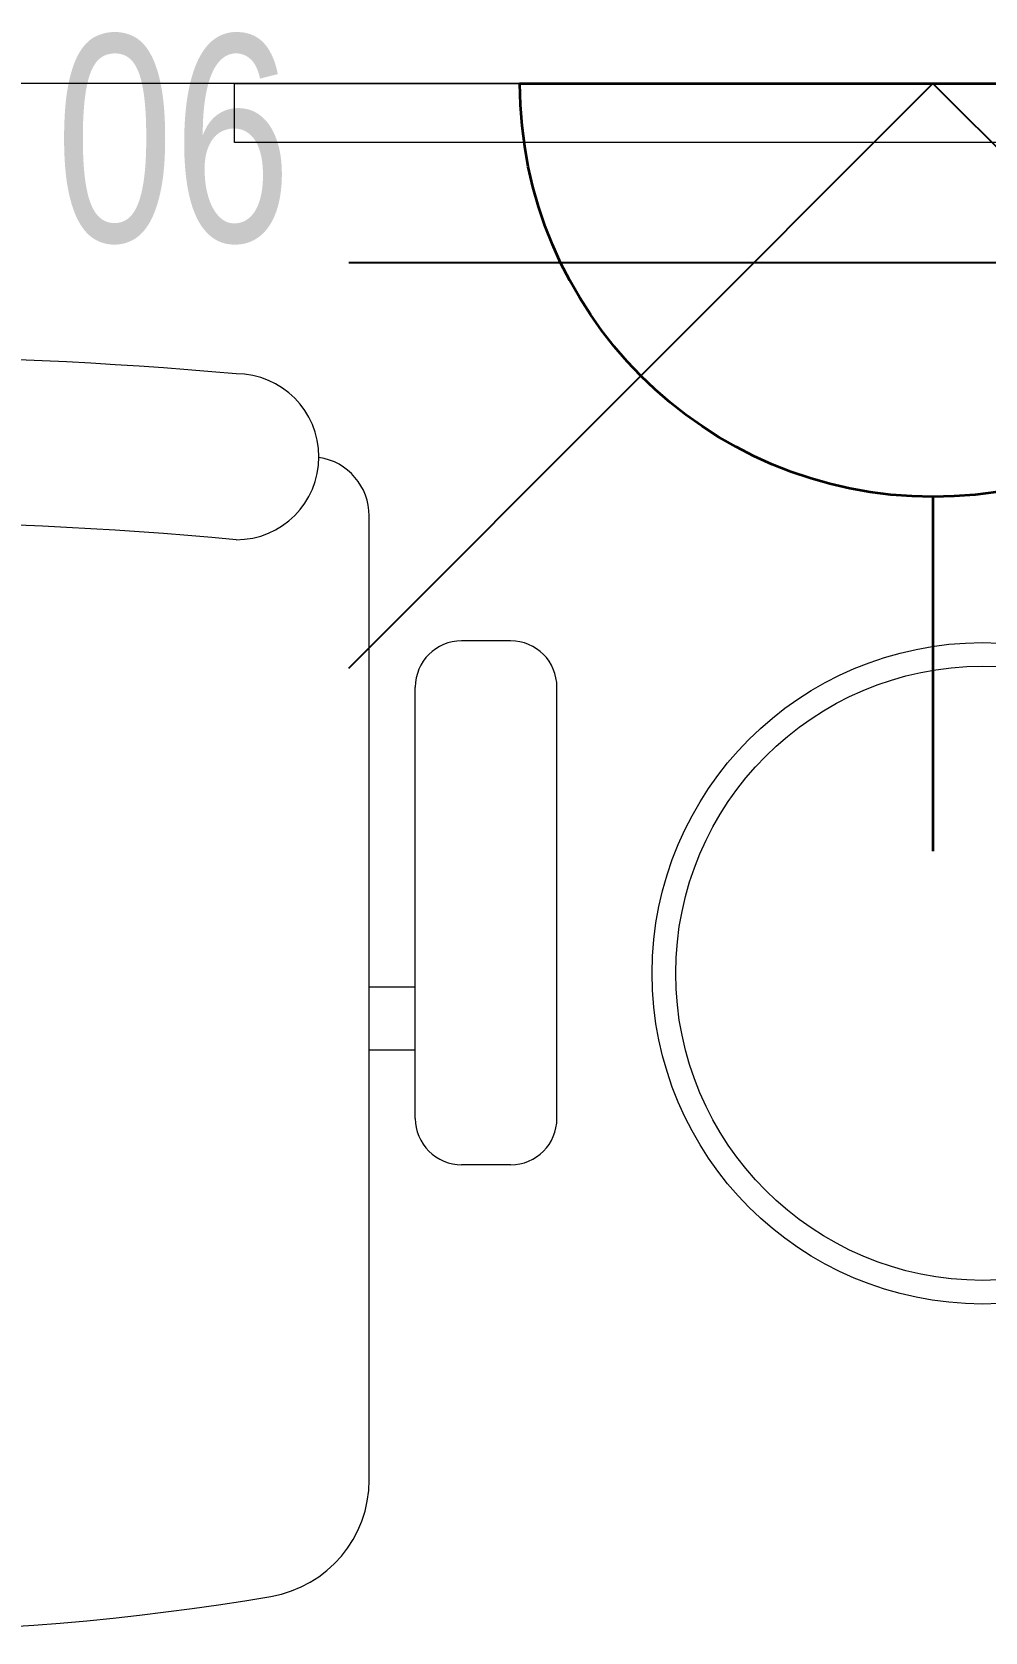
# Model space of a CAD drawing. Header units: inches. Extents: x -12418 to 57169, y -29325 to 19878.
# Drawn here: x 28712 to 29116, y -7103 to -6426 of the extents above; entities that cross this region are included whole.
import ezdxf
from ezdxf.enums import TextEntityAlignment as Align

# ---------------------------------------------------------------- set-up
doc = ezdxf.new("R2010")
doc.units = ezdxf.units.IN
doc.header["$LTSCALE"] = 25
doc.header["$MEASUREMENT"] = 0
doc.linetypes.add('DASHDOT', pattern=[25.4, 12.7, -6.35, 0, -6.35])
doc.layers.get('0').update_dxf_attribs({"color": 8})
doc.layers.get('Defpoints').update_dxf_attribs({"color": 8})
for name, color, linetype, lineweight in [('00-Ground Floor$0$72_EGR_EQP_TAG', 142, 'Continuous', 5), ('00-Ground Floor$0$LOADING', 253, 'Continuous', 5), ('00-Ground Floor$0$Walls', 251, 'Continuous', 5), ('E-LITE-CLNG-CNDT', 6, 'DASHDOT', 35), ('E-LITE-EXIT-NUMB', 6, 'Continuous', 25), ('E-POWR-WALL', 4, 'Continuous', 35)]:
    doc.layers.add(name, color=color, linetype=linetype, lineweight=lineweight)
doc.styles.add('00-Ground Floor$0$X3G_ENTITY_257CFD', font='swisscl.ttf', dxfattribs={"height": 200})
doc.styles.add('DC_Simplex', font='SIMPLEX.shx', dxfattribs={"width": 0.7})

# ---------------------------------------------------------------- blocks, each defined once
blk = doc.blocks.new('00-Ground Floor$0$WM00001-P')
at = {"layer": '00-Ground Floor$0$LOADING'}
for radius in [0.14, 0.13]:
    blk.add_circle((0, 0), radius, dxfattribs=at)
blk = doc.blocks.new('00-Ground Floor$0$GF21018-P')
at = {"color": 0}
for p, q in [((-0.2207, 0.47563), (-0.2207, 0.0675)), ((-0.2806, 0.34221), (-0.25983, 0.34221)), ((-0.30021, 0.32259), (-0.30021, 0.14)), ((-0.24021, 0.32259), (-0.24021, 0.14)), ((-0.24021, 0.29372), (-0.2207, 0.29372)), ((-0.24021, 0.26708), (-0.2207, 0.26708)), ((-0.2806, 0.12039), (-0.25983, 0.12039))]:
    blk.add_line(p, q, dxfattribs=at)
for centre, radius, start, end in [((-0.0001, -0.52948), 1.06948, 80.36712, 99.63288), ((-0.1707, 0.47563), 0.05, 99.63288, 180), ((-0.2806, 0.32259), 0.01962, 90, 180), ((-0.25983, 0.32259), 0.01962, 360, 90), ((-0.2806, 0.14), 0.01962, 180, 270), ((-0.25983, 0.14), 0.01962, 270, 360), ((-0.16429, 0.0425), 0.03511, 90, 270), ((0, 1.84674), 1.77674, 264.69456, 275.30527), ((-0.1957, 0.0675), 0.025, 180, 261.47208), ((0, 1.83136), 1.83136, 264.85322, 275.14698)]:
    blk.add_arc(centre, radius, start, end, dxfattribs=at)
blk = doc.blocks.new('00-Ground Floor')
at = {"layer": '00-Ground Floor$0$LOADING', "elevation": 0}
blk.add_lwpolyline([(29304.21, -6447.43), (29304.21, -6472.43), (28798.21, -6472.43), (28798.21, -6447.43), (29304.21, -6447.43)], dxfattribs=at)
at = {"layer": '00-Ground Floor$0$Walls'}
blk.add_line((29449.51, -6447.43, 0), (23949.51, -6447.43, 0), dxfattribs=at)
at = {"layer": '00-Ground Floor$0$LOADING', "extrusion": (2.24021e-05, 7.77426e-06, 1), "xscale": 1000, "yscale": 1000, "zscale": 1000, "rotation": 179.9985892349695}
blk.add_blockref('00-Ground Floor$0$GF21018-P', (28634.56, -6562.98, 0.57), dxfattribs=at)
at = {"layer": '00-Ground Floor$0$LOADING', "extrusion": (-2.24019e-05, -2.35078e-18, -1), "xscale": -1000, "yscale": 1000, "zscale": 1000, "rotation": 179.9999999999996}
blk.add_blockref('00-Ground Floor$0$WM00001-P', (-29115.13, -6824.14, -0.63), dxfattribs=at)
at = {"layer": '00-Ground Floor$0$72_EGR_EQP_TAG', "insert": (28772.33, -6426.94, 0), "char_height": 87.473, "attachment_point": 2, "style": '00-Ground Floor$0$X3G_ENTITY_257CFD'}
blk.add_mtext('06', dxfattribs=at)
blk = doc.blocks.new('*U30')
blk.add_line((0, 1.75), (0, 3.25))
blk.add_lwpolyline([(1.75, 0, 1), (-1.75, 0)], format="xyb", close=True)
at = {"layer": 'Defpoints'}
for p, q in [((-2.4749, 2.4749), (0, 0)), ((2.4749, 2.4749), (0, 0)), ((-2.4749, 0.7582), (2.4749, 0.7582))]:
    blk.add_line(p, q, dxfattribs=at)
at = {"layer": 'E-LITE-EXIT-NUMB', "style": 'DC_Simplex', "width": 0.7, "flags": 8}
blk.add_attdef('TYPE', text='', height=2, rotation=360, dxfattribs=at).set_placement((-2.682, 5.2383), align=Align.RIGHT)
blk.add_attdef('CIRCUIT', (2.682, 5.2383), '', height=2, rotation=360, dxfattribs=at)

msp = doc.modelspace()

# ---------------------------------------------------------------- block references
at = {"layer": 'E-LITE-CLNG-CNDT'}
msp.add_blockref('00-Ground Floor', (0, 0), dxfattribs=at)
at = {"layer": 'E-POWR-WALL', "xscale": -100, "yscale": 100, "zscale": 100, "rotation": 180}
msp.add_blockref('*U30', (29094.09, -6447.43, 0), dxfattribs=at)

doc.saveas('drawing.dxf')
